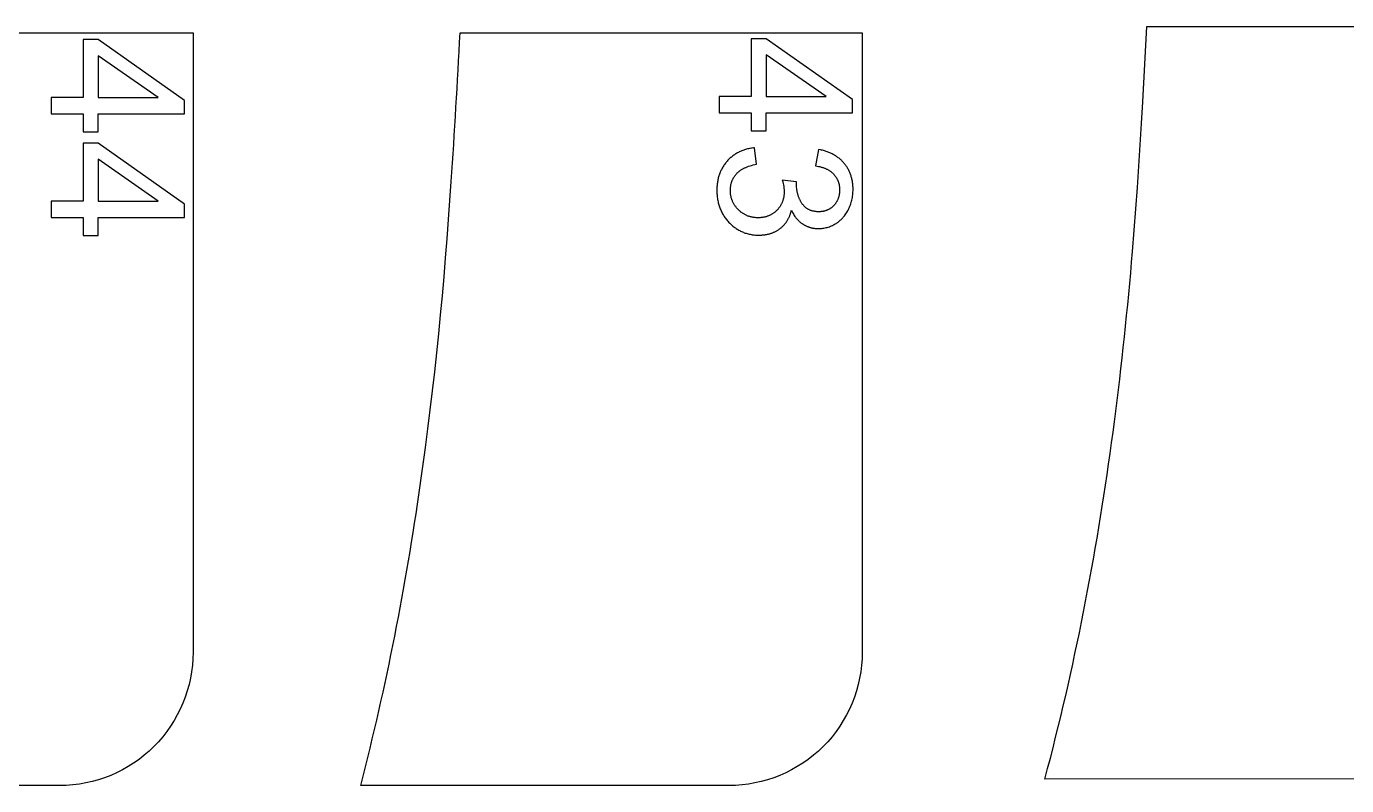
# Model space of a CAD drawing. Extents: x -8894 to -3022, y 6798 to 8329.
# Drawn here: x -5907.1 to -5412.3, y 7238.9 to 7523.3 of the extents above; entities that cross this region are included whole.
import ezdxf

# ---------------------------------------------------------------- set-up
doc = ezdxf.new("R2010")
doc.units = 0
doc.layers.add('LAYER_03', color=7, linetype='CONTINUOUS')
doc.layers.add('STEVILKE', color=7, linetype='CONTINUOUS')

msp = doc.modelspace()

# ---------------------------------------------------------------- linework, layer by layer
at = {"layer": 'LAYER_03'}
msp.add_lwpolyline([(-5386.28, 7241.34), (-5525.36, 7241.33), (-5524.33, 7245.23), (-5523.31, 7249.13), (-5522.31, 7253.04), (-5521.33, 7256.95), (-5520.36, 7260.86), (-5519.41, 7264.77), (-5518.48, 7268.69), (-5517.57, 7272.61), (-5516.68, 7276.53), (-5515.8, 7280.45), (-5514.93, 7284.37), (-5514.09, 7288.3), (-5513.26, 7292.23), (-5512.44, 7296.16), (-5511.65, 7300.1), (-5510.86, 7304.03), (-5510.1, 7307.97), (-5509.35, 7311.91), (-5508.61, 7315.85), (-5507.89, 7319.8), (-5507.18, 7323.74), (-5506.49, 7327.69), (-5505.82, 7331.64), (-5505.16, 7335.59), (-5504.51, 7339.55), (-5503.88, 7343.51), (-5503.26, 7347.46), (-5502.65, 7351.42), (-5502.06, 7355.38), (-5501.48, 7359.35), (-5500.92, 7363.31), (-5500.37, 7367.28), (-5499.83, 7371.25), (-5499.3, 7375.22), (-5498.79, 7379.19), (-5498.29, 7383.17), (-5497.8, 7387.14), (-5497.33, 7391.12), (-5496.86, 7395.1), (-5496.41, 7399.08), (-5495.97, 7403.06), (-5495.54, 7407.04), (-5495.13, 7411.03), (-5494.72, 7415.02), (-5494.33, 7419), (-5493.94, 7422.99), (-5493.57, 7426.98), (-5493.21, 7430.98), (-5492.85, 7434.97), (-5492.51, 7438.97), (-5491.86, 7446.96), (-5491.24, 7454.96), (-5490.67, 7462.97), (-5490.13, 7470.98), (-5489.62, 7478.99), (-5489.15, 7487.01), (-5488.71, 7495.03), (-5487.15, 7523.33), (-5486.31, 7523.33), (-5336.31, 7523.34)], dxfattribs=at)
msp.add_lwpolyline([(-5995.07, 7520.88), (-5844.67, 7520.88), (-5844.67, 7288.88, -0.414214), (-5894.67, 7238.88), (-6030.68, 7238.88)], format="xyb", dxfattribs=at)
msp.add_lwpolyline([(-5643.84, 7238.88), (-5781.83, 7238.88), (-5780.93, 7242.37), (-5780.04, 7245.86), (-5779.17, 7249.35), (-5778.32, 7252.84), (-5777.47, 7256.34), (-5776.64, 7259.84), (-5775.83, 7263.34), (-5775.02, 7266.84), (-5774.23, 7270.34), (-5773.46, 7273.84), (-5772.69, 7277.35), (-5771.94, 7280.86), (-5771.21, 7284.37), (-5770.48, 7287.88), (-5769.77, 7291.39), (-5769.07, 7294.91), (-5768.38, 7298.42), (-5767.71, 7301.94), (-5767.05, 7305.46), (-5766.4, 7308.98), (-5765.76, 7312.5), (-5765.13, 7316.03), (-5764.51, 7319.55), (-5763.91, 7323.08), (-5763.32, 7326.61), (-5762.74, 7330.14), (-5762.17, 7333.67), (-5761.61, 7337.2), (-5761.06, 7340.74), (-5760.53, 7344.27), (-5760, 7347.81), (-5759.48, 7351.35), (-5758.98, 7354.89), (-5758.49, 7358.43), (-5758, 7361.97), (-5757.53, 7365.51), (-5756.61, 7372.61), (-5755.73, 7379.7), (-5754.89, 7386.8), (-5754.09, 7393.91), (-5753.32, 7401.02), (-5752.59, 7408.14), (-5751.89, 7415.26), (-5751.22, 7422.38), (-5750.59, 7429.51), (-5749.99, 7436.65), (-5749.42, 7443.78), (-5748.88, 7450.93), (-5748.37, 7458.07), (-5747.89, 7465.22, 0.004551), (-5744.57, 7520.88), (-5593.84, 7520.88), (-5593.84, 7288.88, -0.414214)], format="xyb", close=True, dxfattribs=at)
at = {"layer": 'STEVILKE'}
for points in [[(-5897.84, 7496.72), (-5897.84, 7490.58), (-5885.88, 7490.58), (-5885.88, 7483.83), (-5880.25, 7483.83), (-5880.25, 7490.58), (-5847.88, 7490.58), (-5847.88, 7495.59), (-5880.25, 7518.39), (-5885.88, 7518.39), (-5885.88, 7496.72)], [(-5647.45, 7497.05), (-5647.45, 7490.91), (-5635.48, 7490.91), (-5635.48, 7484.16), (-5629.86, 7484.16), (-5629.86, 7490.91), (-5597.48, 7490.91), (-5597.48, 7495.92), (-5629.86, 7518.72), (-5635.48, 7518.72), (-5635.48, 7497.05)], [(-5880.25, 7496.72), (-5857.73, 7496.72), (-5880.25, 7512.36)], [(-5629.86, 7497.05), (-5607.33, 7497.05), (-5629.86, 7512.69)], [(-5897.84, 7457.9), (-5897.84, 7451.76), (-5885.88, 7451.76), (-5885.88, 7445.01), (-5880.25, 7445.01), (-5880.25, 7451.76), (-5847.88, 7451.76), (-5847.88, 7456.77), (-5880.25, 7479.57), (-5885.88, 7479.57), (-5885.88, 7457.9)], [(-5634.26, 7477.86), (-5634.64, 7477.82), (-5635.03, 7477.77), (-5635.4, 7477.71), (-5635.78, 7477.65), (-5636.15, 7477.57), (-5636.51, 7477.5), (-5636.87, 7477.41), (-5637.23, 7477.32), (-5637.58, 7477.22), (-5637.93, 7477.11), (-5638.27, 7476.99), (-5638.61, 7476.87), (-5638.94, 7476.74), (-5639.27, 7476.61), (-5639.59, 7476.46), (-5639.91, 7476.31), (-5640.23, 7476.15), (-5640.54, 7475.99), (-5640.84, 7475.81), (-5641.15, 7475.63), (-5641.44, 7475.44), (-5641.74, 7475.25), (-5642.02, 7475.05), (-5642.31, 7474.84), (-5642.59, 7474.62), (-5642.86, 7474.4), (-5643.13, 7474.16), (-5643.4, 7473.93), (-5643.66, 7473.68), (-5643.91, 7473.43), (-5644.16, 7473.17), (-5644.41, 7472.9), (-5644.65, 7472.62), (-5644.89, 7472.35), (-5645.11, 7472.06), (-5645.33, 7471.78), (-5645.54, 7471.49), (-5645.74, 7471.19), (-5645.94, 7470.89), (-5646.13, 7470.59), (-5646.31, 7470.28), (-5646.48, 7469.96), (-5646.64, 7469.65), (-5646.8, 7469.32), (-5646.95, 7469), (-5647.09, 7468.67), (-5647.23, 7468.33), (-5647.35, 7467.99), (-5647.47, 7467.65), (-5647.58, 7467.3), (-5647.68, 7466.95), (-5647.78, 7466.59), (-5647.87, 7466.23), (-5647.95, 7465.87), (-5648.02, 7465.5), (-5648.09, 7465.12), (-5648.14, 7464.75), (-5648.19, 7464.36), (-5648.24, 7463.98), (-5648.27, 7463.58), (-5648.3, 7463.19), (-5648.32, 7462.79), (-5648.33, 7462.38), (-5648.33, 7461.97), (-5648.33, 7461.52), (-5648.31, 7461.07), (-5648.29, 7460.63), (-5648.26, 7460.19), (-5648.22, 7459.76), (-5648.17, 7459.33), (-5648.11, 7458.9), (-5648.05, 7458.48), (-5647.97, 7458.07), (-5647.89, 7457.66), (-5647.79, 7457.26), (-5647.69, 7456.86), (-5647.58, 7456.46), (-5647.46, 7456.07), (-5647.33, 7455.69), (-5647.19, 7455.31), (-5647.05, 7454.94), (-5646.89, 7454.57), (-5646.73, 7454.2), (-5646.55, 7453.84), (-5646.37, 7453.49), (-5646.18, 7453.14), (-5645.98, 7452.79), (-5645.77, 7452.45), (-5645.55, 7452.12), (-5645.33, 7451.79), (-5645.09, 7451.46), (-5644.85, 7451.14), (-5644.59, 7450.83), (-5644.33, 7450.52), (-5644.06, 7450.21), (-5643.78, 7449.91), (-5643.5, 7449.62), (-5643.2, 7449.33), (-5642.91, 7449.06), (-5642.61, 7448.79), (-5642.31, 7448.53), (-5642.01, 7448.29), (-5641.7, 7448.05), (-5641.38, 7447.82), (-5641.06, 7447.6), (-5640.74, 7447.39), (-5640.42, 7447.19), (-5640.09, 7447), (-5639.76, 7446.82), (-5639.42, 7446.65), (-5639.08, 7446.48), (-5638.73, 7446.33), (-5638.38, 7446.19), (-5638.03, 7446.05), (-5637.68, 7445.92), (-5637.32, 7445.81), (-5636.95, 7445.7), (-5636.58, 7445.6), (-5636.21, 7445.51), (-5635.83, 7445.44), (-5635.46, 7445.37), (-5635.07, 7445.3), (-5634.68, 7445.25), (-5634.29, 7445.21), (-5633.9, 7445.18), (-5633.5, 7445.16), (-5633.09, 7445.14), (-5632.69, 7445.14), (-5632.09, 7445.15), (-5631.5, 7445.18), (-5631.21, 7445.2), (-5630.93, 7445.22), (-5630.65, 7445.25), (-5630.37, 7445.29), (-5630.09, 7445.33), (-5629.82, 7445.38), (-5629.55, 7445.43), (-5629.29, 7445.48), (-5629.02, 7445.54), (-5628.76, 7445.61), (-5628.51, 7445.68), (-5628.25, 7445.75), (-5628, 7445.83), (-5627.75, 7445.91), (-5627.51, 7446), (-5627.27, 7446.1), (-5627.03, 7446.19), (-5626.8, 7446.3), (-5626.57, 7446.4), (-5626.34, 7446.52), (-5626.11, 7446.63), (-5625.89, 7446.76), (-5625.67, 7446.88), (-5625.46, 7447.02), (-5625.24, 7447.15), (-5625.04, 7447.29), (-5624.83, 7447.44), (-5624.63, 7447.59), (-5624.43, 7447.75), (-5624.23, 7447.91), (-5624.04, 7448.07), (-5623.86, 7448.24), (-5623.67, 7448.41), (-5623.5, 7448.58), (-5623.32, 7448.76), (-5623.15, 7448.94), (-5622.99, 7449.13), (-5622.83, 7449.32), (-5622.67, 7449.51), (-5622.52, 7449.71), (-5622.37, 7449.91), (-5622.23, 7450.12), (-5622.09, 7450.33), (-5621.96, 7450.54), (-5621.83, 7450.76), (-5621.7, 7450.98), (-5621.58, 7451.2), (-5621.46, 7451.43), (-5621.35, 7451.66), (-5621.24, 7451.9), (-5621.13, 7452.14), (-5621.03, 7452.38), (-5620.94, 7452.63), (-5620.84, 7452.88), (-5620.76, 7453.14), (-5620.67, 7453.4), (-5620.59, 7453.66), (-5620.52, 7453.93), (-5620.45, 7454.2), (-5620.38, 7454.48), (-5620.18, 7454.06), (-5619.97, 7453.65), (-5619.76, 7453.26), (-5619.53, 7452.88), (-5619.3, 7452.51), (-5619.05, 7452.15), (-5618.8, 7451.81), (-5618.67, 7451.65), (-5618.54, 7451.49), (-5618.41, 7451.33), (-5618.27, 7451.17), (-5618.14, 7451.02), (-5618, 7450.87), (-5617.86, 7450.72), (-5617.71, 7450.58), (-5617.57, 7450.44), (-5617.42, 7450.3), (-5617.27, 7450.17), (-5617.12, 7450.04), (-5616.96, 7449.91), (-5616.8, 7449.79), (-5616.65, 7449.67), (-5616.49, 7449.55), (-5616.32, 7449.44), (-5616.16, 7449.33), (-5615.99, 7449.22), (-5615.82, 7449.12), (-5615.65, 7449.02), (-5615.48, 7448.92), (-5615.31, 7448.83), (-5615.14, 7448.74), (-5614.97, 7448.65), (-5614.79, 7448.57), (-5614.62, 7448.49), (-5614.44, 7448.41), (-5614.26, 7448.34), (-5614.08, 7448.27), (-5613.9, 7448.2), (-5613.72, 7448.14), (-5613.54, 7448.08), (-5613.35, 7448.03), (-5613.17, 7447.97), (-5612.98, 7447.92), (-5612.8, 7447.88), (-5612.61, 7447.84), (-5612.42, 7447.8), (-5612.23, 7447.76), (-5612.04, 7447.73), (-5611.84, 7447.7), (-5611.65, 7447.67), (-5611.45, 7447.65), (-5611.26, 7447.63), (-5611.06, 7447.62), (-5610.66, 7447.6), (-5610.26, 7447.59), (-5609.84, 7447.6), (-5609.41, 7447.62), (-5609, 7447.66), (-5608.58, 7447.71), (-5608.17, 7447.77), (-5607.76, 7447.85), (-5607.35, 7447.94), (-5606.95, 7448.05), (-5606.55, 7448.17), (-5606.15, 7448.3), (-5605.75, 7448.45), (-5605.36, 7448.62), (-5604.97, 7448.79), (-5604.58, 7448.99), (-5604.2, 7449.19), (-5603.82, 7449.41), (-5603.63, 7449.53), (-5603.44, 7449.65), (-5603.26, 7449.77), (-5603.08, 7449.9), (-5602.9, 7450.02), (-5602.73, 7450.16), (-5602.55, 7450.29), (-5602.38, 7450.43), (-5602.21, 7450.57), (-5602.05, 7450.71), (-5601.88, 7450.86), (-5601.72, 7451.01), (-5601.57, 7451.16), (-5601.41, 7451.32), (-5601.26, 7451.48), (-5601.11, 7451.64), (-5600.96, 7451.81), (-5600.81, 7451.98), (-5600.67, 7452.15), (-5600.53, 7452.33), (-5600.25, 7452.69), (-5599.99, 7453.06), (-5599.73, 7453.45), (-5599.49, 7453.85), (-5599.25, 7454.26), (-5599.03, 7454.68), (-5598.82, 7455.11), (-5598.62, 7455.55), (-5598.43, 7455.99), (-5598.26, 7456.44), (-5598.1, 7456.9), (-5597.96, 7457.35), (-5597.83, 7457.82), (-5597.71, 7458.28), (-5597.61, 7458.76), (-5597.52, 7459.24), (-5597.45, 7459.72), (-5597.38, 7460.21), (-5597.34, 7460.7), (-5597.3, 7461.2), (-5597.28, 7461.7), (-5597.28, 7462.21), (-5597.28, 7462.58), (-5597.29, 7462.95), (-5597.3, 7463.31), (-5597.33, 7463.67), (-5597.36, 7464.02), (-5597.39, 7464.37), (-5597.44, 7464.71), (-5597.49, 7465.06), (-5597.54, 7465.4), (-5597.61, 7465.73), (-5597.68, 7466.06), (-5597.75, 7466.39), (-5597.83, 7466.71), (-5597.92, 7467.03), (-5598.02, 7467.35), (-5598.12, 7467.66), (-5598.23, 7467.97), (-5598.35, 7468.27), (-5598.47, 7468.57), (-5598.6, 7468.87), (-5598.74, 7469.16), (-5598.88, 7469.45), (-5599.03, 7469.73), (-5599.18, 7470.02), (-5599.34, 7470.29), (-5599.51, 7470.57), (-5599.69, 7470.84), (-5599.87, 7471.1), (-5600.06, 7471.37), (-5600.26, 7471.62), (-5600.46, 7471.88), (-5600.67, 7472.13), (-5600.88, 7472.38), (-5601.1, 7472.62), (-5601.33, 7472.85), (-5601.56, 7473.08), (-5601.79, 7473.31), (-5602.04, 7473.53), (-5602.28, 7473.74), (-5602.54, 7473.95), (-5602.79, 7474.15), (-5603.06, 7474.34), (-5603.33, 7474.53), (-5603.6, 7474.72), (-5603.88, 7474.9), (-5604.17, 7475.07), (-5604.46, 7475.24), (-5604.75, 7475.4), (-5605.05, 7475.56), (-5605.36, 7475.71), (-5605.67, 7475.86), (-5605.99, 7476), (-5606.31, 7476.13), (-5606.64, 7476.26), (-5606.98, 7476.38), (-5607.32, 7476.5), (-5607.66, 7476.61), (-5608.01, 7476.72), (-5608.37, 7476.82), (-5608.73, 7476.92), (-5609.09, 7477.01), (-5609.47, 7477.09), (-5610.23, 7477.24), (-5611.32, 7471.11), (-5610.76, 7471.02), (-5610.23, 7470.91), (-5609.71, 7470.79), (-5609.21, 7470.66), (-5608.96, 7470.59), (-5608.73, 7470.52), (-5608.49, 7470.44), (-5608.26, 7470.36), (-5608.03, 7470.27), (-5607.81, 7470.19), (-5607.59, 7470.1), (-5607.38, 7470), (-5607.17, 7469.9), (-5606.97, 7469.8), (-5606.77, 7469.7), (-5606.57, 7469.59), (-5606.38, 7469.48), (-5606.19, 7469.37), (-5606.01, 7469.25), (-5605.83, 7469.13), (-5605.66, 7469), (-5605.49, 7468.88), (-5605.33, 7468.75), (-5605.17, 7468.61), (-5605.01, 7468.47), (-5604.86, 7468.33), (-5604.71, 7468.19), (-5604.57, 7468.04), (-5604.43, 7467.89), (-5604.3, 7467.74), (-5604.17, 7467.58), (-5604.04, 7467.43), (-5603.92, 7467.27), (-5603.8, 7467.1), (-5603.69, 7466.94), (-5603.58, 7466.77), (-5603.48, 7466.6), (-5603.38, 7466.43), (-5603.29, 7466.26), (-5603.2, 7466.08), (-5603.11, 7465.91), (-5603.03, 7465.73), (-5602.95, 7465.54), (-5602.88, 7465.36), (-5602.81, 7465.17), (-5602.75, 7464.98), (-5602.69, 7464.79), (-5602.64, 7464.59), (-5602.59, 7464.4), (-5602.54, 7464.2), (-5602.5, 7464), (-5602.46, 7463.79), (-5602.43, 7463.59), (-5602.4, 7463.38), (-5602.37, 7463.17), (-5602.35, 7462.95), (-5602.34, 7462.74), (-5602.33, 7462.52), (-5602.32, 7462.3), (-5602.32, 7462.08), (-5602.32, 7461.85), (-5602.33, 7461.63), (-5602.34, 7461.41), (-5602.35, 7461.19), (-5602.37, 7460.98), (-5602.4, 7460.77), (-5602.43, 7460.56), (-5602.46, 7460.35), (-5602.49, 7460.15), (-5602.54, 7459.95), (-5602.58, 7459.75), (-5602.63, 7459.55), (-5602.68, 7459.36), (-5602.74, 7459.17), (-5602.81, 7458.98), (-5602.87, 7458.8), (-5602.94, 7458.61), (-5603.02, 7458.43), (-5603.1, 7458.25), (-5603.18, 7458.08), (-5603.27, 7457.91), (-5603.37, 7457.74), (-5603.46, 7457.57), (-5603.57, 7457.4), (-5603.67, 7457.24), (-5603.78, 7457.08), (-5603.9, 7456.93), (-5604.02, 7456.77), (-5604.14, 7456.62), (-5604.27, 7456.47), (-5604.4, 7456.32), (-5604.53, 7456.18), (-5604.67, 7456.04), (-5604.82, 7455.9), (-5604.96, 7455.77), (-5605.11, 7455.64), (-5605.26, 7455.52), (-5605.41, 7455.4), (-5605.56, 7455.29), (-5605.71, 7455.18), (-5605.87, 7455.08), (-5606.03, 7454.98), (-5606.19, 7454.88), (-5606.36, 7454.79), (-5606.53, 7454.7), (-5606.7, 7454.62), (-5606.87, 7454.54), (-5607.04, 7454.47), (-5607.22, 7454.4), (-5607.39, 7454.33), (-5607.57, 7454.27), (-5607.76, 7454.22), (-5607.94, 7454.17), (-5608.13, 7454.12), (-5608.32, 7454.08), (-5608.51, 7454.04), (-5608.7, 7454.01), (-5608.9, 7453.98), (-5609.1, 7453.95), (-5609.3, 7453.93), (-5609.5, 7453.92), (-5609.71, 7453.91), (-5609.91, 7453.9), (-5610.12, 7453.9), (-5610.39, 7453.9), (-5610.65, 7453.91), (-5610.9, 7453.92), (-5611.15, 7453.95), (-5611.4, 7453.97), (-5611.64, 7454.01), (-5611.88, 7454.05), (-5612.12, 7454.09), (-5612.35, 7454.14), (-5612.57, 7454.2), (-5612.79, 7454.27), (-5613.01, 7454.34), (-5613.22, 7454.41), (-5613.43, 7454.5), (-5613.63, 7454.59), (-5613.83, 7454.68), (-5614.03, 7454.78), (-5614.22, 7454.89), (-5614.4, 7455), (-5614.58, 7455.12), (-5614.76, 7455.25), (-5614.94, 7455.38), (-5615.1, 7455.52), (-5615.27, 7455.66), (-5615.43, 7455.81), (-5615.59, 7455.97), (-5615.74, 7456.13), (-5615.88, 7456.3), (-5616.03, 7456.47), (-5616.17, 7456.65), (-5616.3, 7456.84), (-5616.43, 7457.03), (-5616.56, 7457.23), (-5616.68, 7457.43), (-5616.8, 7457.63), (-5616.91, 7457.83), (-5617.02, 7458.03), (-5617.12, 7458.24), (-5617.23, 7458.44), (-5617.32, 7458.65), (-5617.42, 7458.86), (-5617.51, 7459.07), (-5617.59, 7459.28), (-5617.68, 7459.49), (-5617.75, 7459.71), (-5617.83, 7459.93), (-5617.9, 7460.14), (-5617.96, 7460.36), (-5618.03, 7460.59), (-5618.08, 7460.81), (-5618.14, 7461.03), (-5618.19, 7461.26), (-5618.23, 7461.49), (-5618.28, 7461.71), (-5618.31, 7461.94), (-5618.35, 7462.18), (-5618.38, 7462.41), (-5618.4, 7462.65), (-5618.44, 7463.12), (-5618.47, 7463.6), (-5618.47, 7464.09), (-5618.47, 7464.18), (-5618.47, 7464.29), (-5618.46, 7464.52), (-5618.44, 7464.78), (-5618.41, 7465.08), (-5623.79, 7465.76), (-5623.63, 7465.12), (-5623.49, 7464.52), (-5623.38, 7463.93), (-5623.28, 7463.38), (-5623.21, 7462.85), (-5623.18, 7462.6), (-5623.15, 7462.35), (-5623.13, 7462.11), (-5623.12, 7461.88), (-5623.11, 7461.65), (-5623.11, 7461.43), (-5623.11, 7461.16), (-5623.12, 7460.9), (-5623.13, 7460.64), (-5623.15, 7460.39), (-5623.18, 7460.13), (-5623.21, 7459.88), (-5623.24, 7459.64), (-5623.28, 7459.39), (-5623.33, 7459.15), (-5623.38, 7458.91), (-5623.43, 7458.68), (-5623.5, 7458.44), (-5623.56, 7458.21), (-5623.64, 7457.99), (-5623.71, 7457.76), (-5623.8, 7457.54), (-5623.88, 7457.33), (-5623.98, 7457.11), (-5624.08, 7456.9), (-5624.18, 7456.69), (-5624.29, 7456.48), (-5624.41, 7456.28), (-5624.53, 7456.08), (-5624.65, 7455.88), (-5624.78, 7455.69), (-5624.92, 7455.5), (-5625.06, 7455.31), (-5625.21, 7455.12), (-5625.36, 7454.94), (-5625.52, 7454.76), (-5625.68, 7454.58), (-5625.85, 7454.41), (-5626.03, 7454.24), (-5626.2, 7454.07), (-5626.38, 7453.91), (-5626.56, 7453.76), (-5626.75, 7453.61), (-5626.93, 7453.47), (-5627.13, 7453.33), (-5627.32, 7453.2), (-5627.51, 7453.07), (-5627.71, 7452.95), (-5627.92, 7452.84), (-5628.12, 7452.73), (-5628.33, 7452.62), (-5628.54, 7452.52), (-5628.75, 7452.43), (-5628.97, 7452.34), (-5629.19, 7452.25), (-5629.41, 7452.18), (-5629.63, 7452.1), (-5629.86, 7452.04), (-5630.09, 7451.97), (-5630.33, 7451.92), (-5630.56, 7451.87), (-5630.8, 7451.82), (-5631.05, 7451.78), (-5631.29, 7451.74), (-5631.54, 7451.71), (-5631.79, 7451.69), (-5632.04, 7451.67), (-5632.3, 7451.66), (-5632.56, 7451.65), (-5632.82, 7451.65), (-5633.1, 7451.65), (-5633.37, 7451.66), (-5633.64, 7451.67), (-5633.91, 7451.69), (-5634.17, 7451.72), (-5634.44, 7451.75), (-5634.69, 7451.79), (-5634.95, 7451.83), (-5635.2, 7451.88), (-5635.45, 7451.94), (-5635.7, 7452), (-5635.95, 7452.07), (-5636.19, 7452.14), (-5636.43, 7452.22), (-5636.66, 7452.3), (-5636.9, 7452.39), (-5637.13, 7452.49), (-5637.36, 7452.59), (-5637.58, 7452.7), (-5637.8, 7452.81), (-5638.02, 7452.93), (-5638.24, 7453.06), (-5638.45, 7453.19), (-5638.66, 7453.32), (-5638.87, 7453.47), (-5639.08, 7453.62), (-5639.28, 7453.77), (-5639.48, 7453.93), (-5639.68, 7454.1), (-5639.87, 7454.27), (-5640.07, 7454.45), (-5640.25, 7454.63), (-5640.44, 7454.82), (-5640.62, 7455.01), (-5640.79, 7455.2), (-5640.96, 7455.4), (-5641.12, 7455.59), (-5641.27, 7455.8), (-5641.42, 7456), (-5641.57, 7456.2), (-5641.7, 7456.41), (-5641.84, 7456.62), (-5641.96, 7456.84), (-5642.08, 7457.06), (-5642.2, 7457.27), (-5642.3, 7457.5), (-5642.41, 7457.72), (-5642.5, 7457.95), (-5642.59, 7458.18), (-5642.68, 7458.41), (-5642.76, 7458.65), (-5642.83, 7458.88), (-5642.9, 7459.12), (-5642.96, 7459.37), (-5643.02, 7459.61), (-5643.07, 7459.86), (-5643.11, 7460.11), (-5643.15, 7460.36), (-5643.18, 7460.62), (-5643.21, 7460.88), (-5643.23, 7461.14), (-5643.24, 7461.4), (-5643.25, 7461.67), (-5643.25, 7461.94), (-5643.25, 7462.17), (-5643.24, 7462.39), (-5643.23, 7462.61), (-5643.22, 7462.83), (-5643.2, 7463.05), (-5643.17, 7463.27), (-5643.14, 7463.48), (-5643.11, 7463.69), (-5643.07, 7463.9), (-5643.03, 7464.11), (-5642.98, 7464.32), (-5642.93, 7464.52), (-5642.87, 7464.72), (-5642.81, 7464.92), (-5642.75, 7465.12), (-5642.68, 7465.31), (-5642.6, 7465.5), (-5642.53, 7465.69), (-5642.44, 7465.88), (-5642.35, 7466.07), (-5642.26, 7466.25), (-5642.17, 7466.43), (-5642.06, 7466.61), (-5641.96, 7466.79), (-5641.85, 7466.96), (-5641.73, 7467.14), (-5641.62, 7467.31), (-5641.49, 7467.47), (-5641.36, 7467.64), (-5641.23, 7467.8), (-5641.09, 7467.97), (-5640.95, 7468.13), (-5640.81, 7468.28), (-5640.65, 7468.44), (-5640.5, 7468.59), (-5640.33, 7468.74), (-5640.16, 7468.88), (-5639.99, 7469.03), (-5639.81, 7469.17), (-5639.62, 7469.3), (-5639.43, 7469.44), (-5639.23, 7469.57), (-5639.03, 7469.7), (-5638.82, 7469.82), (-5638.6, 7469.94), (-5638.38, 7470.06), (-5638.16, 7470.18), (-5637.92, 7470.29), (-5637.69, 7470.41), (-5637.44, 7470.51), (-5637.19, 7470.62), (-5636.94, 7470.72), (-5636.41, 7470.92), (-5635.86, 7471.1), (-5635.29, 7471.27), (-5634.7, 7471.43), (-5634.08, 7471.58), (-5633.44, 7471.72)], [(-5880.25, 7457.9), (-5857.73, 7457.9), (-5880.25, 7473.54)]]:
    msp.add_lwpolyline(points, close=True, dxfattribs=at)

doc.saveas('drawing.dxf')
